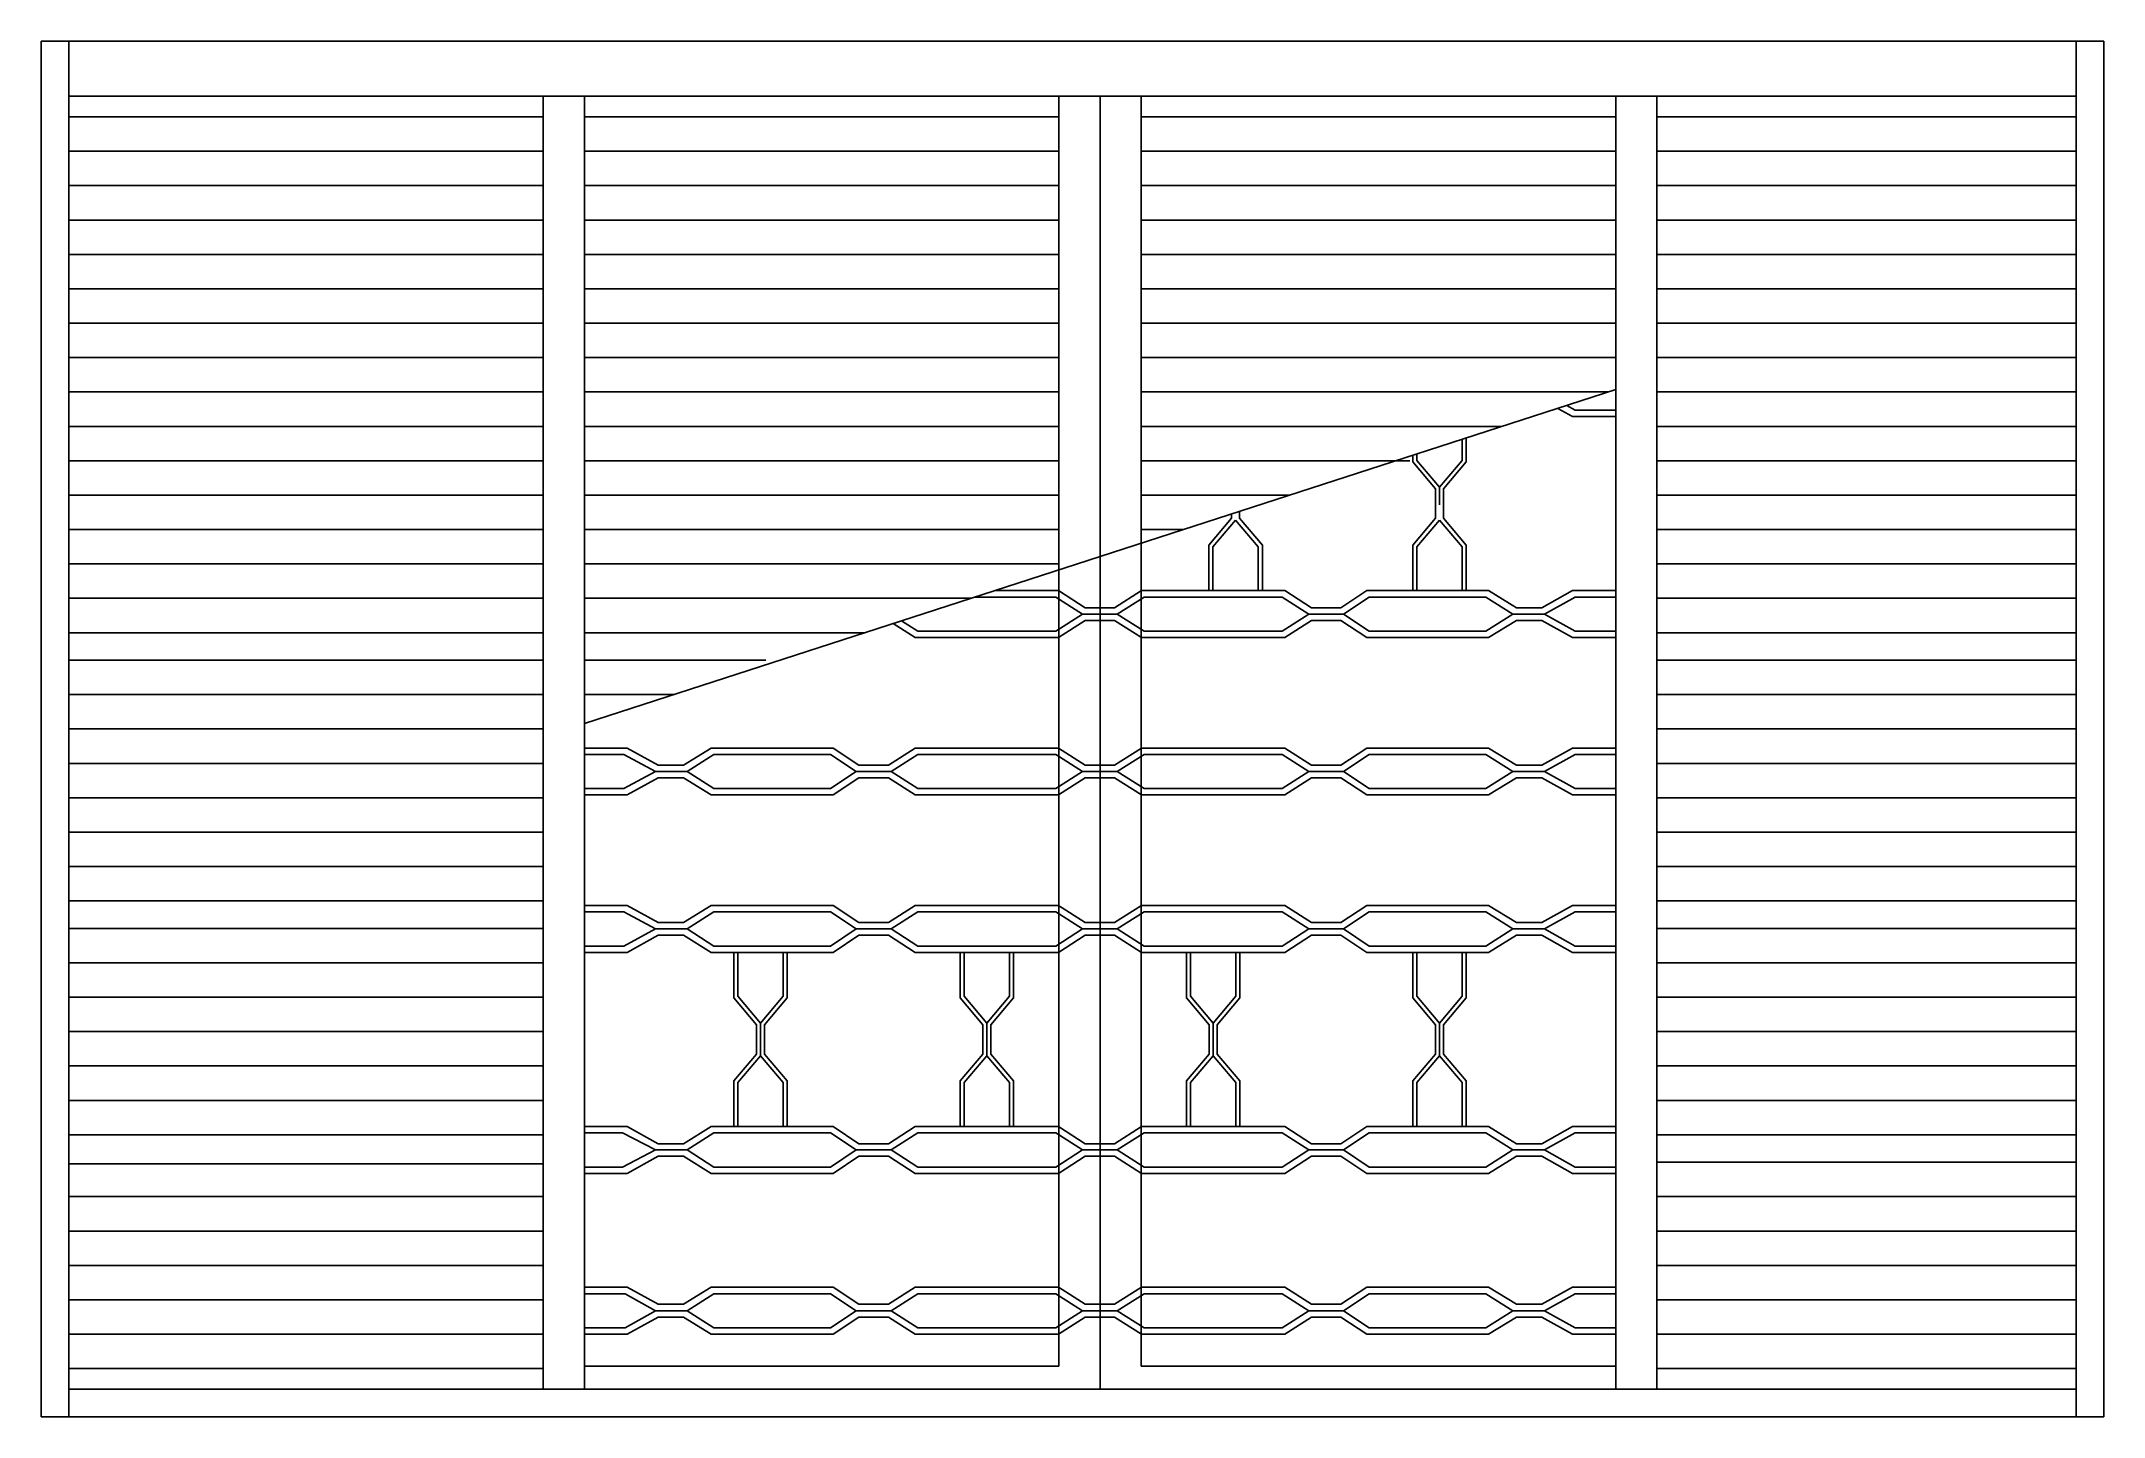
# Model space of a CAD drawing. Header units: millimetres. Extents: x 439.57 to 441.07, y 1323.44 to 1324.44.
import ezdxf

# ---------------------------------------------------------------- set-up
doc = ezdxf.new("R2010")
doc.units = ezdxf.units.MM
doc.header["$LTSCALE"] = 0.5
doc.layers.add('Gravia_Venezianas', color=1, linetype='Continuous')
doc.layers.add('Ltype_interrupção', color=7, linetype='INTERRUP')
doc.linetypes.add('INTERRUP', pattern='A,0.6,-0.04,[1,INTERRUP.shx,S=0.1,R=0,X=0,Y=0],-0.04', length=0.68)

msp = doc.modelspace()

# ---------------------------------------------------------------- linework, layer by layer
at = {"layer": 'Gravia_Venezianas', "color": 2}
for p, q in [((439.5655, 1324.4368), (439.5655, 1323.4368)), ((441.0655, 1324.4368), (439.5655, 1324.4368)), ((441.0655, 1323.4368), (441.0655, 1324.4368)), ((439.5655, 1323.4368), (441.0655, 1323.4368))]:
    msp.add_line(p, q, dxfattribs=at)
at = {"layer": 'Gravia_Venezianas'}
for p, q in [((439.5855, 1324.4368), (439.5855, 1323.4368)), ((441.0455, 1323.4368), (441.0455, 1324.4368)), ((441.0455, 1324.3968), (439.5855, 1324.3968)), ((441.0455, 1324.3968), (439.5855, 1324.3968)), ((439.9305, 1324.3968), (439.9305, 1323.4568)), ((439.9605, 1324.3968), (439.9605, 1323.4568)), ((440.3055, 1324.3968), (440.3055, 1323.4735)), ((440.3355, 1324.3968), (440.3355, 1323.4568)), ((440.3655, 1324.3968), (440.3655, 1323.4735)), ((440.7105, 1324.3968), (440.7105, 1323.4568)), ((440.7405, 1324.3968), (440.7405, 1323.4568)), ((439.9305, 1324.3818), (439.5855, 1324.3818)), ((440.3055, 1324.3818), (439.9605, 1324.3818)), ((440.7105, 1324.3818), (440.3655, 1324.3818)), ((441.0455, 1324.3818), (440.7405, 1324.3818)), ((439.9305, 1324.3568), (439.5855, 1324.3568)), ((440.3055, 1324.3568), (439.9605, 1324.3568)), ((440.7105, 1324.3568), (440.3655, 1324.3568)), ((441.0455, 1324.3568), (440.7405, 1324.3568)), ((439.9305, 1324.3318), (439.5855, 1324.3318)), ((440.3055, 1324.3318), (439.9605, 1324.3318)), ((440.7105, 1324.3318), (440.3655, 1324.3318)), ((441.0455, 1324.3318), (440.7405, 1324.3318)), ((439.9305, 1324.3068), (439.5855, 1324.3068)), ((440.3055, 1324.3068), (439.9605, 1324.3068)), ((440.7105, 1324.3068), (440.3655, 1324.3068)), ((441.0455, 1324.3068), (440.7405, 1324.3068)), ((439.9305, 1324.2818), (439.5855, 1324.2818)), ((440.3055, 1324.2818), (439.9605, 1324.2818)), ((440.7105, 1324.2818), (440.3655, 1324.2818)), ((441.0455, 1324.2818), (440.7405, 1324.2818)), ((439.9305, 1324.2568), (439.5855, 1324.2568)), ((440.3055, 1324.2568), (439.9605, 1324.2568)), ((440.7105, 1324.2568), (440.3655, 1324.2568)), ((441.0455, 1324.2568), (440.7405, 1324.2568)), ((439.9305, 1324.2318), (439.5855, 1324.2318)), ((440.3055, 1324.2318), (439.9605, 1324.2318)), ((440.7105, 1324.2318), (440.3655, 1324.2318)), ((441.0455, 1324.2318), (440.7405, 1324.2318)), ((439.9305, 1324.2068), (439.5855, 1324.2068)), ((440.3055, 1324.2068), (439.9605, 1324.2068)), ((440.7105, 1324.2068), (440.3655, 1324.2068)), ((441.0455, 1324.2068), (440.7405, 1324.2068)), ((439.9305, 1324.1818), (439.5855, 1324.1818)), ((440.3055, 1324.1818), (439.9605, 1324.1818)), ((440.705, 1324.1818), (440.3655, 1324.1818)), ((440.6811, 1324.1686), (440.6749, 1324.172)), ((441.0455, 1324.1818), (440.7405, 1324.1818)), ((439.9305, 1324.1568), (439.5855, 1324.1568)), ((440.3055, 1324.1568), (439.9605, 1324.1568)), ((440.6278, 1324.1568), (440.3655, 1324.1568)), ((440.6792, 1324.164), (440.6684, 1324.1699)), ((440.7104, 1324.164), (440.6792, 1324.164)), ((440.7104, 1324.164), (440.6792, 1324.164)), ((440.7104, 1324.1686), (440.6811, 1324.1686)), ((441.0455, 1324.1568), (440.7405, 1324.1568)), ((440.5989, 1324.1321), (440.5989, 1324.1474)), ((440.6018, 1324.1309), (440.6018, 1324.1484)), ((439.9305, 1324.1318), (439.5855, 1324.1318)), ((440.3055, 1324.1318), (439.9605, 1324.1318)), ((440.5609, 1324.1318), (440.3655, 1324.1318)), ((440.5629, 1324.1309), (440.5629, 1324.1357)), ((440.5629, 1324.1309), (440.5794, 1324.1114)), ((440.5658, 1324.1321), (440.5658, 1324.1367)), ((440.5658, 1324.1321), (440.5824, 1324.1126)), ((440.5989, 1324.1321), (440.5824, 1324.1126)), ((440.6018, 1324.1309), (440.5853, 1324.1114)), ((441.0455, 1324.1318), (440.7405, 1324.1318)), ((440.5794, 1324.1114), (440.5794, 1324.0997)), ((440.5824, 1324.1126), (440.5824, 1324.0997)), ((440.5824, 1324.1126), (440.5824, 1324.0997)), ((440.5853, 1324.1114), (440.5853, 1324.0997)), ((439.9305, 1324.1068), (439.5855, 1324.1068)), ((440.3055, 1324.1068), (439.9605, 1324.1068)), ((440.4734, 1324.1068), (440.3655, 1324.1068)), ((440.5794, 1324.0997), (440.5794, 1324.09)), ((440.5853, 1324.0997), (440.5853, 1324.09)), ((441.0455, 1324.1068), (440.7405, 1324.1068)), ((439.9305, 1324.0818), (439.5855, 1324.0818)), ((440.3055, 1324.0818), (439.9605, 1324.0818)), ((440.3962, 1324.0818), (440.3655, 1324.0818)), ((440.4146, 1324.0705), (440.4311, 1324.09)), ((440.4175, 1324.0693), (440.4341, 1324.0887)), ((440.4311, 1324.0931), (440.4311, 1324.09)), ((440.4506, 1324.0693), (440.4341, 1324.0887)), ((440.437, 1324.095), (440.437, 1324.09)), ((440.4536, 1324.0705), (440.437, 1324.09)), ((440.5629, 1324.0705), (440.5794, 1324.09)), ((440.5658, 1324.0693), (440.5824, 1324.0887)), ((440.5989, 1324.0693), (440.5824, 1324.0887)), ((440.6018, 1324.0705), (440.5853, 1324.09)), ((441.0455, 1324.0818), (440.7405, 1324.0818)), ((440.4146, 1324.0705), (440.4146, 1324.0374)), ((440.4175, 1324.0693), (440.4175, 1324.0374)), ((440.4506, 1324.0693), (440.4506, 1324.0374)), ((440.4536, 1324.0705), (440.4536, 1324.0374)), ((440.5629, 1324.0705), (440.5629, 1324.0374)), ((440.5658, 1324.0693), (440.5658, 1324.0374)), ((440.5989, 1324.0693), (440.5989, 1324.0374)), ((440.6018, 1324.0705), (440.6018, 1324.0374)), ((439.9305, 1324.0568), (439.5855, 1324.0568)), ((440.3055, 1324.0568), (439.9605, 1324.0568)), ((441.0455, 1324.0568), (440.7405, 1324.0568)), ((440.3052, 1324.0374), (440.259, 1324.0374)), ((440.3052, 1324.0374), (440.259, 1324.0374)), ((440.3052, 1324.0374), (440.3247, 1324.0249)), ((440.3656, 1324.0374), (440.3461, 1324.0249)), ((440.4698, 1324.0374), (440.3656, 1324.0374)), ((440.4698, 1324.0374), (440.3656, 1324.0374)), ((440.4698, 1324.0374), (440.4892, 1324.0249)), ((440.5294, 1324.0374), (440.5107, 1324.0249)), ((440.6181, 1324.0374), (440.5294, 1324.0374)), ((440.6181, 1324.0374), (440.5294, 1324.0374)), ((440.6181, 1324.0374), (440.6383, 1324.0249)), ((440.6792, 1324.0374), (440.6568, 1324.0249)), ((440.7104, 1324.0374), (440.6792, 1324.0374)), ((440.7104, 1324.0374), (440.6792, 1324.0374)), ((439.9305, 1324.0318), (439.5855, 1324.0318)), ((440.2418, 1324.0318), (439.9605, 1324.0318)), ((440.3033, 1324.0327), (440.2447, 1324.0327)), ((440.3033, 1324.0327), (440.3228, 1324.0203)), ((440.3033, 1324.0079), (440.3228, 1324.0203)), ((440.3228, 1324.0203), (440.3354, 1324.0203)), ((440.3228, 1324.0203), (440.3354, 1324.0203)), ((440.3235, 1324.0203), (440.3354, 1324.0203)), ((440.3235, 1324.0203), (440.3354, 1324.0203)), ((440.3247, 1324.0249), (440.3354, 1324.0249)), ((440.3461, 1324.0249), (440.3354, 1324.0249)), ((440.3473, 1324.0203), (440.3354, 1324.0203)), ((440.348, 1324.0203), (440.3354, 1324.0203)), ((440.348, 1324.0203), (440.3354, 1324.0203)), ((440.3473, 1324.0203), (440.3354, 1324.0203)), ((440.3675, 1324.0327), (440.348, 1324.0203)), ((440.3675, 1324.0079), (440.348, 1324.0203)), ((440.4679, 1324.0327), (440.3675, 1324.0327)), ((440.4679, 1324.0327), (440.4873, 1324.0203)), ((440.4679, 1324.0079), (440.4873, 1324.0203)), ((440.5, 1324.0203), (440.4873, 1324.0203)), ((440.5, 1324.0203), (440.4873, 1324.0203)), ((440.5, 1324.0203), (440.488, 1324.0203)), ((440.5, 1324.0203), (440.488, 1324.0203)), ((440.5, 1324.0249), (440.4892, 1324.0249)), ((440.5107, 1324.0249), (440.5, 1324.0249)), ((440.5119, 1324.0203), (440.5, 1324.0203)), ((440.5126, 1324.0203), (440.5, 1324.0203)), ((440.5126, 1324.0203), (440.5, 1324.0203)), ((440.5119, 1324.0203), (440.5, 1324.0203)), ((440.5313, 1324.0327), (440.5126, 1324.0203)), ((440.5313, 1324.0079), (440.5126, 1324.0203)), ((440.6161, 1324.0327), (440.5313, 1324.0327)), ((440.6161, 1324.0327), (440.6356, 1324.0203)), ((440.6161, 1324.0079), (440.6356, 1324.0203)), ((440.6475, 1324.0203), (440.6356, 1324.0203)), ((440.6475, 1324.0203), (440.6356, 1324.0203)), ((440.6475, 1324.0203), (440.6371, 1324.0203)), ((440.6475, 1324.0203), (440.6371, 1324.0203)), ((440.6475, 1324.0249), (440.6383, 1324.0249)), ((440.6568, 1324.0249), (440.6475, 1324.0249)), ((440.6587, 1324.0203), (440.6475, 1324.0203)), ((440.658, 1324.0203), (440.6475, 1324.0203)), ((440.658, 1324.0203), (440.6475, 1324.0203)), ((440.6587, 1324.0203), (440.6475, 1324.0203)), ((440.6811, 1324.0327), (440.6587, 1324.0203)), ((440.6811, 1324.0079), (440.6587, 1324.0203)), ((440.7104, 1324.0327), (440.6811, 1324.0327)), ((441.0455, 1324.0318), (440.7405, 1324.0318)), ((439.9305, 1324.0068), (439.5855, 1324.0068)), ((440.1646, 1324.0068), (439.9605, 1324.0068)), ((440.201, 1324.0033), (440.1851, 1324.0134)), ((440.203, 1324.0079), (440.1912, 1324.0154)), ((440.3033, 1324.0079), (440.203, 1324.0079)), ((440.3052, 1324.0033), (440.3247, 1324.0157)), ((440.3247, 1324.0157), (440.3354, 1324.0157)), ((440.3461, 1324.0157), (440.3354, 1324.0157)), ((440.3656, 1324.0033), (440.3461, 1324.0157)), ((440.4679, 1324.0079), (440.3675, 1324.0079)), ((440.4698, 1324.0033), (440.4892, 1324.0157)), ((440.5, 1324.0157), (440.4892, 1324.0157)), ((440.5107, 1324.0157), (440.5, 1324.0157)), ((440.5294, 1324.0033), (440.5107, 1324.0157)), ((440.6161, 1324.0079), (440.5313, 1324.0079)), ((440.6181, 1324.0033), (440.6383, 1324.0157)), ((440.6475, 1324.0157), (440.6383, 1324.0157)), ((440.6568, 1324.0157), (440.6475, 1324.0157)), ((440.6792, 1324.0033), (440.6568, 1324.0157)), ((440.7104, 1324.0079), (440.6811, 1324.0079)), ((441.0455, 1324.0068), (440.7405, 1324.0068)), ((440.3052, 1324.0033), (440.201, 1324.0033)), ((440.3052, 1324.0033), (440.201, 1324.0033)), ((440.4698, 1324.0033), (440.3656, 1324.0033)), ((440.4698, 1324.0033), (440.3656, 1324.0033)), ((440.6181, 1324.0033), (440.5294, 1324.0033)), ((440.6181, 1324.0033), (440.5294, 1324.0033)), ((440.7104, 1324.0033), (440.6792, 1324.0033)), ((440.7104, 1324.0033), (440.6792, 1324.0033)), ((439.9305, 1323.9868), (439.5855, 1323.9868)), ((440.0925, 1323.9868), (439.9605, 1323.9868)), ((441.0455, 1323.9868), (440.7405, 1323.9868)), ((439.9305, 1323.9618), (439.5855, 1323.9618)), ((440.0256, 1323.9618), (439.9605, 1323.9618)), ((441.0455, 1323.9618), (440.7405, 1323.9618)), ((439.9305, 1323.9368), (439.5855, 1323.9368)), ((441.0455, 1323.9368), (440.7405, 1323.9368)), ((439.9605, 1323.9229), (439.9605, 1323.8888)), ((439.9605, 1323.9229), (439.9916, 1323.9229)), ((439.9605, 1323.9229), (439.9916, 1323.9229)), ((439.9605, 1323.9183), (439.9892, 1323.9183)), ((439.9892, 1323.9183), (440.0121, 1323.9059)), ((439.9916, 1323.9229), (440.014, 1323.9105)), ((440.0527, 1323.9229), (440.0325, 1323.9105)), ((440.0547, 1323.9183), (440.0352, 1323.9059)), ((440.0527, 1323.9229), (440.1414, 1323.9229)), ((440.0527, 1323.9229), (440.1414, 1323.9229)), ((440.0547, 1323.9183), (440.1395, 1323.9183)), ((440.1395, 1323.9183), (440.1582, 1323.9059)), ((440.1414, 1323.9229), (440.1601, 1323.9105)), ((440.201, 1323.9229), (440.1816, 1323.9105)), ((440.203, 1323.9183), (440.1835, 1323.9059)), ((440.201, 1323.9229), (440.3052, 1323.9229)), ((440.201, 1323.9229), (440.3052, 1323.9229)), ((440.203, 1323.9183), (440.3033, 1323.9183)), ((440.3033, 1323.9183), (440.3228, 1323.9059)), ((440.3052, 1323.9229), (440.3247, 1323.9105)), ((440.3656, 1323.9229), (440.3461, 1323.9105)), ((440.3675, 1323.9183), (440.348, 1323.9059)), ((440.4698, 1323.9229), (440.3656, 1323.9229)), ((440.4698, 1323.9229), (440.3656, 1323.9229)), ((440.4679, 1323.9183), (440.3675, 1323.9183)), ((440.4679, 1323.9183), (440.4873, 1323.9059)), ((440.4698, 1323.9229), (440.4892, 1323.9105)), ((440.5294, 1323.9229), (440.5107, 1323.9105)), ((440.5313, 1323.9183), (440.5126, 1323.9059)), ((440.6181, 1323.9229), (440.5294, 1323.9229)), ((440.6181, 1323.9229), (440.5294, 1323.9229)), ((440.6161, 1323.9183), (440.5313, 1323.9183)), ((440.6161, 1323.9183), (440.6356, 1323.9059)), ((440.6181, 1323.9229), (440.6383, 1323.9105)), ((440.6792, 1323.9229), (440.6568, 1323.9105)), ((440.6811, 1323.9183), (440.6587, 1323.9059)), ((440.7104, 1323.9229), (440.6792, 1323.9229)), ((440.7104, 1323.9229), (440.6792, 1323.9229)), ((440.7104, 1323.9183), (440.6811, 1323.9183)), ((440.7105, 1323.9229), (440.7105, 1323.8888)), ((439.9305, 1323.9118), (439.5855, 1323.9118)), ((439.9892, 1323.8935), (440.0121, 1323.9059)), ((439.9916, 1323.8888), (440.014, 1323.9012)), ((440.0121, 1323.9059), (440.0233, 1323.9059)), ((440.0121, 1323.9059), (440.0233, 1323.9059)), ((440.0128, 1323.9059), (440.0233, 1323.9059)), ((440.0128, 1323.9059), (440.0233, 1323.9059)), ((440.014, 1323.9105), (440.0233, 1323.9105)), ((440.014, 1323.9012), (440.0233, 1323.9012)), ((440.0233, 1323.9105), (440.0325, 1323.9105)), ((440.0233, 1323.9059), (440.0352, 1323.9059)), ((440.0233, 1323.9059), (440.0352, 1323.9059)), ((440.0233, 1323.9059), (440.0337, 1323.9059)), ((440.0233, 1323.9059), (440.0337, 1323.9059)), ((440.0233, 1323.9012), (440.0325, 1323.9012)), ((440.0527, 1323.8888), (440.0325, 1323.9012)), ((440.0547, 1323.8935), (440.0352, 1323.9059)), ((440.1395, 1323.8935), (440.1582, 1323.9059)), ((440.1414, 1323.8888), (440.1601, 1323.9012)), ((440.1582, 1323.9059), (440.1708, 1323.9059)), ((440.1582, 1323.9059), (440.1708, 1323.9059)), ((440.1589, 1323.9059), (440.1708, 1323.9059)), ((440.1589, 1323.9059), (440.1708, 1323.9059)), ((440.1601, 1323.9105), (440.1708, 1323.9105)), ((440.1601, 1323.9012), (440.1708, 1323.9012)), ((440.1708, 1323.9105), (440.1816, 1323.9105)), ((440.1708, 1323.9059), (440.1828, 1323.9059)), ((440.1708, 1323.9059), (440.1835, 1323.9059)), ((440.1708, 1323.9059), (440.1835, 1323.9059)), ((440.1708, 1323.9059), (440.1828, 1323.9059)), ((440.1708, 1323.9012), (440.1816, 1323.9012)), ((440.201, 1323.8888), (440.1816, 1323.9012)), ((440.203, 1323.8935), (440.1835, 1323.9059)), ((440.3033, 1323.8935), (440.3228, 1323.9059)), ((440.3052, 1323.8888), (440.3247, 1323.9012)), ((440.3228, 1323.9059), (440.3354, 1323.9059)), ((440.3228, 1323.9059), (440.3354, 1323.9059)), ((440.3235, 1323.9059), (440.3354, 1323.9059)), ((440.3235, 1323.9059), (440.3354, 1323.9059)), ((440.3247, 1323.9105), (440.3354, 1323.9105)), ((440.3247, 1323.9012), (440.3354, 1323.9012)), ((440.3461, 1323.9105), (440.3354, 1323.9105)), ((440.3473, 1323.9059), (440.3354, 1323.9059)), ((440.348, 1323.9059), (440.3354, 1323.9059)), ((440.348, 1323.9059), (440.3354, 1323.9059)), ((440.3473, 1323.9059), (440.3354, 1323.9059)), ((440.3461, 1323.9012), (440.3354, 1323.9012)), ((440.3656, 1323.8888), (440.3461, 1323.9012)), ((440.3675, 1323.8935), (440.348, 1323.9059)), ((440.4679, 1323.8935), (440.4873, 1323.9059)), ((440.4698, 1323.8888), (440.4892, 1323.9012)), ((440.5, 1323.9059), (440.4873, 1323.9059)), ((440.5, 1323.9059), (440.4873, 1323.9059)), ((440.5, 1323.9059), (440.488, 1323.9059)), ((440.5, 1323.9059), (440.488, 1323.9059)), ((440.5, 1323.9105), (440.4892, 1323.9105)), ((440.5, 1323.9012), (440.4892, 1323.9012)), ((440.5107, 1323.9105), (440.5, 1323.9105)), ((440.5119, 1323.9059), (440.5, 1323.9059)), ((440.5126, 1323.9059), (440.5, 1323.9059)), ((440.5126, 1323.9059), (440.5, 1323.9059)), ((440.5119, 1323.9059), (440.5, 1323.9059)), ((440.5107, 1323.9012), (440.5, 1323.9012)), ((440.5294, 1323.8888), (440.5107, 1323.9012)), ((440.5313, 1323.8935), (440.5126, 1323.9059)), ((440.6161, 1323.8935), (440.6356, 1323.9059)), ((440.6181, 1323.8888), (440.6383, 1323.9012)), ((440.6475, 1323.9059), (440.6356, 1323.9059)), ((440.6475, 1323.9059), (440.6356, 1323.9059)), ((440.6475, 1323.9059), (440.6371, 1323.9059)), ((440.6475, 1323.9059), (440.6371, 1323.9059)), ((440.6475, 1323.9105), (440.6383, 1323.9105)), ((440.6475, 1323.9012), (440.6383, 1323.9012)), ((440.6568, 1323.9105), (440.6475, 1323.9105)), ((440.6587, 1323.9059), (440.6475, 1323.9059)), ((440.658, 1323.9059), (440.6475, 1323.9059)), ((440.658, 1323.9059), (440.6475, 1323.9059)), ((440.6587, 1323.9059), (440.6475, 1323.9059)), ((440.6568, 1323.9012), (440.6475, 1323.9012)), ((440.6792, 1323.8888), (440.6568, 1323.9012)), ((440.6811, 1323.8935), (440.6587, 1323.9059)), ((441.0455, 1323.9118), (440.7405, 1323.9118)), ((439.9305, 1323.8868), (439.5855, 1323.8868)), ((439.9605, 1323.8935), (439.9892, 1323.8935)), ((439.9605, 1323.8888), (439.9916, 1323.8888)), ((439.9605, 1323.8888), (439.9916, 1323.8888)), ((440.0527, 1323.8888), (440.1414, 1323.8888)), ((440.0527, 1323.8888), (440.1414, 1323.8888)), ((440.0547, 1323.8935), (440.1395, 1323.8935)), ((440.201, 1323.8888), (440.3052, 1323.8888)), ((440.201, 1323.8888), (440.3052, 1323.8888)), ((440.203, 1323.8935), (440.3033, 1323.8935)), ((440.4698, 1323.8888), (440.3656, 1323.8888)), ((440.4698, 1323.8888), (440.3656, 1323.8888)), ((440.4679, 1323.8935), (440.3675, 1323.8935)), ((440.6181, 1323.8888), (440.5294, 1323.8888)), ((440.6181, 1323.8888), (440.5294, 1323.8888)), ((440.6161, 1323.8935), (440.5313, 1323.8935)), ((440.7104, 1323.8888), (440.6792, 1323.8888)), ((440.7104, 1323.8888), (440.6792, 1323.8888)), ((440.7104, 1323.8935), (440.6811, 1323.8935)), ((441.0455, 1323.8868), (440.7405, 1323.8868)), ((439.9305, 1323.8618), (439.5855, 1323.8618)), ((441.0455, 1323.8618), (440.7405, 1323.8618)), ((439.9305, 1323.8368), (439.5855, 1323.8368)), ((441.0455, 1323.8368), (440.7405, 1323.8368)), ((439.9305, 1323.8118), (439.5855, 1323.8118)), ((441.0455, 1323.8118), (440.7405, 1323.8118)), ((439.9605, 1323.8085), (439.9916, 1323.8085)), ((439.9605, 1323.8085), (439.9916, 1323.8085)), ((439.9605, 1323.8038), (439.9892, 1323.8038)), ((439.9892, 1323.8038), (440.0121, 1323.7914)), ((439.9916, 1323.8085), (440.014, 1323.7961)), ((440.014, 1323.7961), (440.0233, 1323.7961)), ((440.0233, 1323.7961), (440.0325, 1323.7961)), ((440.0527, 1323.8085), (440.0325, 1323.7961)), ((440.0547, 1323.8038), (440.0352, 1323.7914)), ((440.0527, 1323.8085), (440.1414, 1323.8085)), ((440.0527, 1323.8085), (440.1414, 1323.8085)), ((440.0547, 1323.8038), (440.1395, 1323.8038)), ((440.1395, 1323.8038), (440.1582, 1323.7914)), ((440.1414, 1323.8085), (440.1601, 1323.7961)), ((440.1601, 1323.7961), (440.1708, 1323.7961)), ((440.1708, 1323.7961), (440.1816, 1323.7961)), ((440.201, 1323.8085), (440.1816, 1323.7961)), ((440.203, 1323.8038), (440.1835, 1323.7914)), ((440.201, 1323.8085), (440.3052, 1323.8085)), ((440.201, 1323.8085), (440.3052, 1323.8085)), ((440.203, 1323.8038), (440.3033, 1323.8038)), ((440.3033, 1323.8038), (440.3228, 1323.7914)), ((440.3052, 1323.8085), (440.3247, 1323.7961)), ((440.3247, 1323.7961), (440.3354, 1323.7961)), ((440.3461, 1323.7961), (440.3354, 1323.7961)), ((440.3656, 1323.8085), (440.3461, 1323.7961)), ((440.3675, 1323.8038), (440.348, 1323.7914)), ((440.4698, 1323.8085), (440.3656, 1323.8085)), ((440.4698, 1323.8085), (440.3656, 1323.8085)), ((440.4679, 1323.8038), (440.3675, 1323.8038)), ((440.4679, 1323.8038), (440.4873, 1323.7914)), ((440.4698, 1323.8085), (440.4892, 1323.7961)), ((440.5, 1323.7961), (440.4892, 1323.7961)), ((440.5107, 1323.7961), (440.5, 1323.7961)), ((440.5294, 1323.8085), (440.5107, 1323.7961)), ((440.5313, 1323.8038), (440.5126, 1323.7914)), ((440.6181, 1323.8085), (440.5294, 1323.8085)), ((440.6181, 1323.8085), (440.5294, 1323.8085)), ((440.6161, 1323.8038), (440.5313, 1323.8038)), ((440.6161, 1323.8038), (440.6356, 1323.7914)), ((440.6181, 1323.8085), (440.6383, 1323.7961)), ((440.6475, 1323.7961), (440.6383, 1323.7961)), ((440.6568, 1323.7961), (440.6475, 1323.7961)), ((440.6792, 1323.8085), (440.6568, 1323.7961)), ((440.6811, 1323.8038), (440.6587, 1323.7914)), ((440.7104, 1323.8085), (440.6792, 1323.8085)), ((440.7104, 1323.8085), (440.6792, 1323.8085)), ((440.7104, 1323.8038), (440.6811, 1323.8038)), ((439.9305, 1323.7918), (439.5855, 1323.7918)), ((439.9892, 1323.779), (440.0121, 1323.7914)), ((439.9916, 1323.7744), (440.014, 1323.7868)), ((440.0121, 1323.7914), (440.0233, 1323.7914)), ((440.0121, 1323.7914), (440.0233, 1323.7914)), ((440.0128, 1323.7914), (440.0233, 1323.7914)), ((440.0128, 1323.7914), (440.0233, 1323.7914)), ((440.014, 1323.7868), (440.0233, 1323.7868)), ((440.0233, 1323.7914), (440.0352, 1323.7914)), ((440.0233, 1323.7914), (440.0352, 1323.7914)), ((440.0233, 1323.7914), (440.0337, 1323.7914)), ((440.0233, 1323.7914), (440.0337, 1323.7914)), ((440.0233, 1323.7868), (440.0325, 1323.7868)), ((440.0527, 1323.7744), (440.0325, 1323.7868)), ((440.0547, 1323.779), (440.0352, 1323.7914)), ((440.1395, 1323.779), (440.1582, 1323.7914)), ((440.1414, 1323.7744), (440.1601, 1323.7868)), ((440.1582, 1323.7914), (440.1708, 1323.7914)), ((440.1582, 1323.7914), (440.1708, 1323.7914)), ((440.1589, 1323.7914), (440.1708, 1323.7914)), ((440.1589, 1323.7914), (440.1708, 1323.7914)), ((440.1601, 1323.7868), (440.1708, 1323.7868)), ((440.1708, 1323.7914), (440.1828, 1323.7914)), ((440.1708, 1323.7914), (440.1835, 1323.7914)), ((440.1708, 1323.7914), (440.1835, 1323.7914)), ((440.1708, 1323.7914), (440.1828, 1323.7914)), ((440.1708, 1323.7868), (440.1816, 1323.7868)), ((440.201, 1323.7744), (440.1816, 1323.7868)), ((440.203, 1323.779), (440.1835, 1323.7914)), ((440.3033, 1323.779), (440.3228, 1323.7914)), ((440.3052, 1323.7744), (440.3247, 1323.7868)), ((440.3228, 1323.7914), (440.3354, 1323.7914)), ((440.3228, 1323.7914), (440.3354, 1323.7914)), ((440.3235, 1323.7914), (440.3354, 1323.7914)), ((440.3235, 1323.7914), (440.3354, 1323.7914)), ((440.3247, 1323.7868), (440.3354, 1323.7868)), ((440.3473, 1323.7914), (440.3354, 1323.7914)), ((440.348, 1323.7914), (440.3354, 1323.7914)), ((440.348, 1323.7914), (440.3354, 1323.7914)), ((440.3473, 1323.7914), (440.3354, 1323.7914)), ((440.3461, 1323.7868), (440.3354, 1323.7868)), ((440.3656, 1323.7744), (440.3461, 1323.7868)), ((440.3675, 1323.779), (440.348, 1323.7914)), ((440.4679, 1323.779), (440.4873, 1323.7914)), ((440.4698, 1323.7744), (440.4892, 1323.7868)), ((440.5, 1323.7914), (440.4873, 1323.7914)), ((440.5, 1323.7914), (440.4873, 1323.7914)), ((440.5, 1323.7914), (440.488, 1323.7914)), ((440.5, 1323.7914), (440.488, 1323.7914)), ((440.5, 1323.7868), (440.4892, 1323.7868)), ((440.5119, 1323.7914), (440.5, 1323.7914)), ((440.5126, 1323.7914), (440.5, 1323.7914)), ((440.5126, 1323.7914), (440.5, 1323.7914)), ((440.5119, 1323.7914), (440.5, 1323.7914)), ((440.5107, 1323.7868), (440.5, 1323.7868)), ((440.5294, 1323.7744), (440.5107, 1323.7868)), ((440.5313, 1323.779), (440.5126, 1323.7914)), ((440.6161, 1323.779), (440.6356, 1323.7914)), ((440.6181, 1323.7744), (440.6383, 1323.7868)), ((440.6475, 1323.7914), (440.6356, 1323.7914)), ((440.6475, 1323.7914), (440.6356, 1323.7914)), ((440.6475, 1323.7914), (440.6371, 1323.7914)), ((440.6475, 1323.7914), (440.6371, 1323.7914)), ((440.6475, 1323.7868), (440.6383, 1323.7868)), ((440.6587, 1323.7914), (440.6475, 1323.7914)), ((440.658, 1323.7914), (440.6475, 1323.7914)), ((440.658, 1323.7914), (440.6475, 1323.7914)), ((440.6587, 1323.7914), (440.6475, 1323.7914)), ((440.6568, 1323.7868), (440.6475, 1323.7868)), ((440.6792, 1323.7744), (440.6568, 1323.7868)), ((440.6811, 1323.779), (440.6587, 1323.7914)), ((441.0455, 1323.7918), (440.7405, 1323.7918)), ((439.9305, 1323.7668), (439.5855, 1323.7668)), ((439.9605, 1323.779), (439.9892, 1323.779)), ((439.9605, 1323.7744), (439.9916, 1323.7744)), ((439.9605, 1323.7744), (439.9916, 1323.7744)), ((440.0527, 1323.7744), (440.1414, 1323.7744)), ((440.0527, 1323.7744), (440.1414, 1323.7744)), ((440.0547, 1323.779), (440.1395, 1323.779)), ((440.0691, 1323.7413), (440.0691, 1323.7744)), ((440.108, 1323.7744), (440.0691, 1323.7744)), ((440.108, 1323.7744), (440.0691, 1323.7744)), ((440.072, 1323.7425), (440.072, 1323.7744)), ((440.1051, 1323.7425), (440.1051, 1323.7744)), ((440.108, 1323.7413), (440.108, 1323.7744)), ((440.201, 1323.7744), (440.3052, 1323.7744)), ((440.201, 1323.7744), (440.3052, 1323.7744)), ((440.203, 1323.779), (440.3033, 1323.779)), ((440.2726, 1323.7744), (440.2337, 1323.7744)), ((440.2337, 1323.7413), (440.2337, 1323.7744)), ((440.2726, 1323.7744), (440.2337, 1323.7744)), ((440.2366, 1323.7425), (440.2366, 1323.7744)), ((440.2697, 1323.7425), (440.2697, 1323.7744)), ((440.2726, 1323.7413), (440.2726, 1323.7744)), ((440.4698, 1323.7744), (440.3656, 1323.7744)), ((440.4698, 1323.7744), (440.3656, 1323.7744)), ((440.4679, 1323.779), (440.3675, 1323.779)), ((440.4372, 1323.7744), (440.3983, 1323.7744)), ((440.4372, 1323.7744), (440.3983, 1323.7744)), ((440.3983, 1323.7413), (440.3983, 1323.7744)), ((440.4012, 1323.7425), (440.4012, 1323.7744)), ((440.4343, 1323.7425), (440.4343, 1323.7744)), ((440.4372, 1323.7413), (440.4372, 1323.7744)), ((440.6181, 1323.7744), (440.5294, 1323.7744)), ((440.6181, 1323.7744), (440.5294, 1323.7744)), ((440.6161, 1323.779), (440.5313, 1323.779)), ((440.6018, 1323.7744), (440.5629, 1323.7744)), ((440.6018, 1323.7744), (440.5629, 1323.7744)), ((440.5629, 1323.7413), (440.5629, 1323.7744)), ((440.5658, 1323.7425), (440.5658, 1323.7744)), ((440.5989, 1323.7425), (440.5989, 1323.7744)), ((440.6018, 1323.7413), (440.6018, 1323.7744)), ((440.7104, 1323.7744), (440.6792, 1323.7744)), ((440.7104, 1323.7744), (440.6792, 1323.7744)), ((440.7104, 1323.779), (440.6811, 1323.779)), ((441.0455, 1323.7668), (440.7405, 1323.7668)), ((439.9305, 1323.7418), (439.5855, 1323.7418)), ((440.0691, 1323.7413), (440.0856, 1323.7218)), ((440.072, 1323.7425), (440.0885, 1323.723)), ((440.1051, 1323.7425), (440.0885, 1323.723)), ((440.108, 1323.7413), (440.0915, 1323.7218)), ((440.2337, 1323.7413), (440.2502, 1323.7218)), ((440.2366, 1323.7425), (440.2531, 1323.723)), ((440.2697, 1323.7425), (440.2531, 1323.723)), ((440.2726, 1323.7413), (440.2561, 1323.7218)), ((440.3983, 1323.7413), (440.4148, 1323.7218)), ((440.4012, 1323.7425), (440.4178, 1323.723)), ((440.4343, 1323.7425), (440.4178, 1323.723)), ((440.4372, 1323.7413), (440.4207, 1323.7218)), ((440.5629, 1323.7413), (440.5794, 1323.7218)), ((440.5658, 1323.7425), (440.5824, 1323.723)), ((440.5989, 1323.7425), (440.5824, 1323.723)), ((440.6018, 1323.7413), (440.5853, 1323.7218)), ((441.0455, 1323.7418), (440.7405, 1323.7418)), ((440.0856, 1323.7218), (440.0856, 1323.7101)), ((440.0885, 1323.723), (440.0885, 1323.7101)), ((440.0885, 1323.723), (440.0885, 1323.7101)), ((440.0915, 1323.7218), (440.0915, 1323.7101)), ((440.2502, 1323.7218), (440.2502, 1323.7101)), ((440.2531, 1323.723), (440.2531, 1323.7101)), ((440.2531, 1323.723), (440.2531, 1323.7101)), ((440.2561, 1323.7218), (440.2561, 1323.7101)), ((440.4148, 1323.7218), (440.4148, 1323.7101)), ((440.4178, 1323.723), (440.4178, 1323.7101)), ((440.4178, 1323.723), (440.4178, 1323.7101)), ((440.4207, 1323.7218), (440.4207, 1323.7101)), ((440.5794, 1323.7218), (440.5794, 1323.7101)), ((440.5824, 1323.723), (440.5824, 1323.7101)), ((440.5824, 1323.723), (440.5824, 1323.7101)), ((440.5853, 1323.7218), (440.5853, 1323.7101)), ((439.9305, 1323.7168), (439.5855, 1323.7168)), ((440.0856, 1323.7101), (440.0856, 1323.7003)), ((440.0885, 1323.7101), (440.0885, 1323.6991)), ((440.0885, 1323.7101), (440.0885, 1323.6991)), ((440.0915, 1323.7101), (440.0915, 1323.7003)), ((440.2502, 1323.7101), (440.2502, 1323.7003)), ((440.2531, 1323.7101), (440.2531, 1323.6991)), ((440.2531, 1323.7101), (440.2531, 1323.6991)), ((440.2561, 1323.7101), (440.2561, 1323.7003)), ((440.4148, 1323.7101), (440.4148, 1323.7003)), ((440.4178, 1323.7101), (440.4178, 1323.6991)), ((440.4178, 1323.7101), (440.4178, 1323.6991)), ((440.4207, 1323.7101), (440.4207, 1323.7003)), ((440.5794, 1323.7101), (440.5794, 1323.7003)), ((440.5824, 1323.7101), (440.5824, 1323.6991)), ((440.5824, 1323.7101), (440.5824, 1323.6991)), ((440.5853, 1323.7101), (440.5853, 1323.7003)), ((441.0455, 1323.7168), (440.7405, 1323.7168)), ((439.9305, 1323.6918), (439.5855, 1323.6918)), ((440.0691, 1323.6809), (440.0856, 1323.7003)), ((440.072, 1323.6797), (440.0885, 1323.6991)), ((440.1051, 1323.6797), (440.0885, 1323.6991)), ((440.108, 1323.6809), (440.0915, 1323.7003)), ((440.2337, 1323.6809), (440.2502, 1323.7003)), ((440.2366, 1323.6797), (440.2531, 1323.6991)), ((440.2697, 1323.6797), (440.2531, 1323.6991)), ((440.2726, 1323.6809), (440.2561, 1323.7003)), ((440.3983, 1323.6809), (440.4148, 1323.7003)), ((440.4012, 1323.6797), (440.4178, 1323.6991)), ((440.4343, 1323.6797), (440.4178, 1323.6991)), ((440.4372, 1323.6809), (440.4207, 1323.7003)), ((440.5629, 1323.6809), (440.5794, 1323.7003)), ((440.5658, 1323.6797), (440.5824, 1323.6991)), ((440.5989, 1323.6797), (440.5824, 1323.6991)), ((440.6018, 1323.6809), (440.5853, 1323.7003)), ((441.0455, 1323.6918), (440.7405, 1323.6918)), ((440.0691, 1323.6809), (440.0691, 1323.6477)), ((440.072, 1323.6797), (440.072, 1323.6477)), ((440.1051, 1323.6797), (440.1051, 1323.6477)), ((440.108, 1323.6809), (440.108, 1323.6477)), ((440.2337, 1323.6809), (440.2337, 1323.6477)), ((440.2366, 1323.6797), (440.2366, 1323.6477)), ((440.2697, 1323.6797), (440.2697, 1323.6477)), ((440.2726, 1323.6809), (440.2726, 1323.6477)), ((440.3983, 1323.6809), (440.3983, 1323.6477)), ((440.4012, 1323.6797), (440.4012, 1323.6477)), ((440.4343, 1323.6797), (440.4343, 1323.6477)), ((440.4372, 1323.6809), (440.4372, 1323.6477)), ((440.5629, 1323.6809), (440.5629, 1323.6477)), ((440.5658, 1323.6797), (440.5658, 1323.6477)), ((440.5989, 1323.6797), (440.5989, 1323.6477)), ((440.6018, 1323.6809), (440.6018, 1323.6477)), ((439.9305, 1323.6668), (439.5855, 1323.6668)), ((439.9305, 1323.6668), (439.5855, 1323.6668)), ((441.0455, 1323.6668), (440.7405, 1323.6668)), ((439.9605, 1323.6477), (439.9916, 1323.6477)), ((439.9605, 1323.6477), (439.9916, 1323.6477)), ((439.9916, 1323.6477), (440.014, 1323.6353)), ((440.0527, 1323.6477), (440.0325, 1323.6353)), ((440.0527, 1323.6477), (440.1414, 1323.6477)), ((440.0527, 1323.6477), (440.1414, 1323.6477)), ((440.1414, 1323.6477), (440.1601, 1323.6353)), ((440.201, 1323.6477), (440.1816, 1323.6353)), ((440.201, 1323.6477), (440.3052, 1323.6477)), ((440.201, 1323.6477), (440.3052, 1323.6477)), ((440.3052, 1323.6477), (440.3247, 1323.6353)), ((440.3656, 1323.6477), (440.3461, 1323.6353)), ((440.4698, 1323.6477), (440.3656, 1323.6477)), ((440.4698, 1323.6477), (440.3656, 1323.6477)), ((440.4698, 1323.6477), (440.4892, 1323.6353)), ((440.5294, 1323.6477), (440.5107, 1323.6353)), ((440.6181, 1323.6477), (440.5294, 1323.6477)), ((440.6181, 1323.6477), (440.5294, 1323.6477)), ((440.6181, 1323.6477), (440.6383, 1323.6353)), ((440.6792, 1323.6477), (440.6568, 1323.6353)), ((440.7104, 1323.6477), (440.6792, 1323.6477)), ((440.7104, 1323.6477), (440.6792, 1323.6477)), ((439.9305, 1323.6418), (439.5855, 1323.6418)), ((439.9605, 1323.6431), (439.9882, 1323.6431)), ((439.9882, 1323.6431), (440.0121, 1323.6307)), ((439.9882, 1323.6183), (440.0121, 1323.6307)), ((440.0121, 1323.6307), (440.0233, 1323.6307)), ((440.0121, 1323.6307), (440.0233, 1323.6307)), ((440.0128, 1323.6307), (440.0233, 1323.6307)), ((440.0128, 1323.6307), (440.0233, 1323.6307)), ((440.014, 1323.6353), (440.0233, 1323.6353)), ((440.0233, 1323.6353), (440.0325, 1323.6353)), ((440.0233, 1323.6307), (440.0352, 1323.6307)), ((440.0233, 1323.6307), (440.0352, 1323.6307)), ((440.0233, 1323.6307), (440.0337, 1323.6307)), ((440.0233, 1323.6307), (440.0337, 1323.6307)), ((440.0547, 1323.6431), (440.0352, 1323.6307)), ((440.0547, 1323.6183), (440.0352, 1323.6307)), ((440.0547, 1323.6431), (440.1395, 1323.6431)), ((440.1395, 1323.6431), (440.1582, 1323.6307)), ((440.1395, 1323.6183), (440.1582, 1323.6307)), ((440.1582, 1323.6307), (440.1708, 1323.6307)), ((440.1582, 1323.6307), (440.1708, 1323.6307)), ((440.1589, 1323.6307), (440.1708, 1323.6307)), ((440.1589, 1323.6307), (440.1708, 1323.6307)), ((440.1601, 1323.6353), (440.1708, 1323.6353)), ((440.1708, 1323.6353), (440.1816, 1323.6353)), ((440.1708, 1323.6307), (440.1828, 1323.6307)), ((440.1708, 1323.6307), (440.1835, 1323.6307)), ((440.1708, 1323.6307), (440.1835, 1323.6307)), ((440.1708, 1323.6307), (440.1828, 1323.6307)), ((440.203, 1323.6431), (440.1835, 1323.6307)), ((440.203, 1323.6183), (440.1835, 1323.6307)), ((440.203, 1323.6431), (440.3033, 1323.6431)), ((440.3033, 1323.6431), (440.3228, 1323.6307)), ((440.3033, 1323.6183), (440.3228, 1323.6307)), ((440.3228, 1323.6307), (440.3354, 1323.6307)), ((440.3228, 1323.6307), (440.3354, 1323.6307)), ((440.3235, 1323.6307), (440.3354, 1323.6307)), ((440.3235, 1323.6307), (440.3354, 1323.6307)), ((440.3247, 1323.6353), (440.3354, 1323.6353)), ((440.3461, 1323.6353), (440.3354, 1323.6353)), ((440.3473, 1323.6307), (440.3354, 1323.6307)), ((440.348, 1323.6307), (440.3354, 1323.6307)), ((440.348, 1323.6307), (440.3354, 1323.6307)), ((440.3473, 1323.6307), (440.3354, 1323.6307)), ((440.3675, 1323.6431), (440.348, 1323.6307)), ((440.3675, 1323.6183), (440.348, 1323.6307)), ((440.4679, 1323.6431), (440.3675, 1323.6431)), ((440.4679, 1323.6431), (440.4873, 1323.6307)), ((440.4679, 1323.6183), (440.4873, 1323.6307)), ((440.5, 1323.6307), (440.4873, 1323.6307)), ((440.5, 1323.6307), (440.4873, 1323.6307)), ((440.5, 1323.6307), (440.488, 1323.6307)), ((440.5, 1323.6307), (440.488, 1323.6307)), ((440.5, 1323.6353), (440.4892, 1323.6353)), ((440.5107, 1323.6353), (440.5, 1323.6353)), ((440.5119, 1323.6307), (440.5, 1323.6307)), ((440.5126, 1323.6307), (440.5, 1323.6307)), ((440.5126, 1323.6307), (440.5, 1323.6307)), ((440.5119, 1323.6307), (440.5, 1323.6307)), ((440.5313, 1323.6431), (440.5126, 1323.6307)), ((440.5313, 1323.6183), (440.5126, 1323.6307)), ((440.6161, 1323.6431), (440.5313, 1323.6431)), ((440.6161, 1323.6431), (440.6356, 1323.6307)), ((440.6161, 1323.6183), (440.6356, 1323.6307)), ((440.6475, 1323.6307), (440.6356, 1323.6307)), ((440.6475, 1323.6307), (440.6356, 1323.6307)), ((440.6475, 1323.6307), (440.6371, 1323.6307)), ((440.6475, 1323.6307), (440.6371, 1323.6307)), ((440.6475, 1323.6353), (440.6383, 1323.6353)), ((440.6568, 1323.6353), (440.6475, 1323.6353)), ((440.6587, 1323.6307), (440.6475, 1323.6307)), ((440.658, 1323.6307), (440.6475, 1323.6307)), ((440.658, 1323.6307), (440.6475, 1323.6307)), ((440.6587, 1323.6307), (440.6475, 1323.6307)), ((440.6811, 1323.6431), (440.6587, 1323.6307)), ((440.6811, 1323.6183), (440.6587, 1323.6307)), ((440.7104, 1323.6431), (440.6811, 1323.6431)), ((441.0455, 1323.6418), (440.7405, 1323.6418)), ((439.9305, 1323.6206), (439.5855, 1323.6206)), ((439.9605, 1323.6183), (439.9882, 1323.6183)), ((439.9916, 1323.6137), (440.014, 1323.6261)), ((440.014, 1323.6261), (440.0233, 1323.6261)), ((440.0233, 1323.6261), (440.0325, 1323.6261)), ((440.0527, 1323.6137), (440.0325, 1323.6261)), ((440.0547, 1323.6183), (440.1395, 1323.6183)), ((440.1414, 1323.6137), (440.1601, 1323.6261)), ((440.1601, 1323.6261), (440.1708, 1323.6261)), ((440.1708, 1323.6261), (440.1816, 1323.6261)), ((440.201, 1323.6137), (440.1816, 1323.6261)), ((440.203, 1323.6183), (440.3033, 1323.6183)), ((440.3052, 1323.6137), (440.3247, 1323.6261)), ((440.3247, 1323.6261), (440.3354, 1323.6261)), ((440.3461, 1323.6261), (440.3354, 1323.6261)), ((440.3656, 1323.6137), (440.3461, 1323.6261)), ((440.4679, 1323.6183), (440.3675, 1323.6183)), ((440.4698, 1323.6137), (440.4892, 1323.6261)), ((440.5, 1323.6261), (440.4892, 1323.6261)), ((440.5107, 1323.6261), (440.5, 1323.6261)), ((440.5294, 1323.6137), (440.5107, 1323.6261)), ((440.6161, 1323.6183), (440.5313, 1323.6183)), ((440.6181, 1323.6137), (440.6383, 1323.6261)), ((440.6475, 1323.6261), (440.6383, 1323.6261)), ((440.6568, 1323.6261), (440.6475, 1323.6261)), ((440.6792, 1323.6137), (440.6568, 1323.6261)), ((440.7104, 1323.6183), (440.6811, 1323.6183)), ((441.0455, 1323.6218), (440.7405, 1323.6218)), ((439.9605, 1323.6137), (439.9916, 1323.6137)), ((439.9605, 1323.6137), (439.9916, 1323.6137)), ((440.0527, 1323.6137), (440.1414, 1323.6137)), ((440.0527, 1323.6137), (440.1414, 1323.6137)), ((440.201, 1323.6137), (440.3052, 1323.6137)), ((440.201, 1323.6137), (440.3052, 1323.6137)), ((440.4698, 1323.6137), (440.3656, 1323.6137)), ((440.4698, 1323.6137), (440.3656, 1323.6137)), ((440.6181, 1323.6137), (440.5294, 1323.6137)), ((440.6181, 1323.6137), (440.5294, 1323.6137)), ((440.7104, 1323.6137), (440.6792, 1323.6137)), ((440.7104, 1323.6137), (440.6792, 1323.6137)), ((439.9305, 1323.5968), (439.5855, 1323.5968)), ((441.0455, 1323.5968), (440.7405, 1323.5968)), ((439.9305, 1323.5718), (439.5855, 1323.5718)), ((441.0455, 1323.5718), (440.7405, 1323.5718)), ((439.9305, 1323.5468), (439.5855, 1323.5468)), ((439.9305, 1323.5468), (439.5855, 1323.5468)), ((441.0455, 1323.5468), (440.7405, 1323.5468)), ((439.9605, 1323.5309), (439.9605, 1323.4968)), ((439.9605, 1323.5309), (439.9916, 1323.5309)), ((439.9605, 1323.5309), (439.9916, 1323.5309)), ((439.9605, 1323.5262), (439.9902, 1323.5262)), ((439.9902, 1323.5262), (440.0121, 1323.5138)), ((439.9916, 1323.5309), (440.014, 1323.5185)), ((440.0527, 1323.5309), (440.0325, 1323.5185)), ((440.0547, 1323.5262), (440.0352, 1323.5138)), ((440.0527, 1323.5309), (440.1414, 1323.5309)), ((440.0527, 1323.5309), (440.1414, 1323.5309)), ((440.0547, 1323.5262), (440.1395, 1323.5262)), ((440.1395, 1323.5262), (440.1582, 1323.5138)), ((440.1414, 1323.5309), (440.1601, 1323.5185)), ((440.201, 1323.5309), (440.1816, 1323.5185)), ((440.203, 1323.5262), (440.1835, 1323.5138)), ((440.201, 1323.5309), (440.3052, 1323.5309)), ((440.201, 1323.5309), (440.3052, 1323.5309)), ((440.203, 1323.5262), (440.3033, 1323.5262)), ((440.3033, 1323.5262), (440.3228, 1323.5138)), ((440.3052, 1323.5309), (440.3247, 1323.5185)), ((440.3656, 1323.5309), (440.3461, 1323.5185)), ((440.3675, 1323.5262), (440.348, 1323.5138)), ((440.4698, 1323.5309), (440.3656, 1323.5309)), ((440.4698, 1323.5309), (440.3656, 1323.5309)), ((440.4679, 1323.5262), (440.3675, 1323.5262)), ((440.4679, 1323.5262), (440.4873, 1323.5138)), ((440.4698, 1323.5309), (440.4892, 1323.5185)), ((440.5294, 1323.5309), (440.5107, 1323.5185)), ((440.5313, 1323.5262), (440.5126, 1323.5138)), ((440.6181, 1323.5309), (440.5294, 1323.5309)), ((440.6181, 1323.5309), (440.5294, 1323.5309)), ((440.6161, 1323.5262), (440.5313, 1323.5262)), ((440.6161, 1323.5262), (440.6356, 1323.5138)), ((440.6181, 1323.5309), (440.6383, 1323.5185)), ((440.6792, 1323.5309), (440.6568, 1323.5185)), ((440.6811, 1323.5262), (440.6587, 1323.5138)), ((440.7104, 1323.5309), (440.6792, 1323.5309)), ((440.7104, 1323.5309), (440.6792, 1323.5309)), ((440.7104, 1323.5262), (440.6811, 1323.5262)), ((440.7105, 1323.5309), (440.7105, 1323.4968)), ((439.9305, 1323.5218), (439.5855, 1323.5218)), ((439.9902, 1323.5014), (440.0121, 1323.5138)), ((440.0121, 1323.5138), (440.0233, 1323.5138)), ((440.0121, 1323.5138), (440.0233, 1323.5138)), ((440.0128, 1323.5138), (440.0233, 1323.5138)), ((440.0128, 1323.5138), (440.0233, 1323.5138)), ((440.014, 1323.5185), (440.0233, 1323.5185)), ((440.0233, 1323.5185), (440.0325, 1323.5185)), ((440.0233, 1323.5138), (440.0352, 1323.5138)), ((440.0233, 1323.5138), (440.0352, 1323.5138)), ((440.0233, 1323.5138), (440.0337, 1323.5138)), ((440.0233, 1323.5138), (440.0337, 1323.5138)), ((440.0547, 1323.5014), (440.0352, 1323.5138)), ((440.1395, 1323.5014), (440.1582, 1323.5138)), ((440.1582, 1323.5138), (440.1708, 1323.5138)), ((440.1582, 1323.5138), (440.1708, 1323.5138)), ((440.1589, 1323.5138), (440.1708, 1323.5138)), ((440.1589, 1323.5138), (440.1708, 1323.5138)), ((440.1601, 1323.5185), (440.1708, 1323.5185)), ((440.1708, 1323.5185), (440.1816, 1323.5185)), ((440.1708, 1323.5138), (440.1828, 1323.5138)), ((440.1708, 1323.5138), (440.1835, 1323.5138)), ((440.1708, 1323.5138), (440.1835, 1323.5138)), ((440.1708, 1323.5138), (440.1828, 1323.5138)), ((440.203, 1323.5014), (440.1835, 1323.5138)), ((440.3033, 1323.5014), (440.3228, 1323.5138)), ((440.3228, 1323.5138), (440.3354, 1323.5138)), ((440.3228, 1323.5138), (440.3354, 1323.5138)), ((440.3235, 1323.5138), (440.3354, 1323.5138)), ((440.3235, 1323.5138), (440.3354, 1323.5138)), ((440.3247, 1323.5185), (440.3354, 1323.5185)), ((440.3461, 1323.5185), (440.3354, 1323.5185)), ((440.3473, 1323.5138), (440.3354, 1323.5138)), ((440.348, 1323.5138), (440.3354, 1323.5138)), ((440.348, 1323.5138), (440.3354, 1323.5138)), ((440.3473, 1323.5138), (440.3354, 1323.5138)), ((440.3675, 1323.5014), (440.348, 1323.5138)), ((440.4679, 1323.5014), (440.4873, 1323.5138)), ((440.5, 1323.5138), (440.4873, 1323.5138)), ((440.5, 1323.5138), (440.4873, 1323.5138)), ((440.5, 1323.5138), (440.488, 1323.5138)), ((440.5, 1323.5138), (440.488, 1323.5138)), ((440.5, 1323.5185), (440.4892, 1323.5185)), ((440.5107, 1323.5185), (440.5, 1323.5185)), ((440.5119, 1323.5138), (440.5, 1323.5138)), ((440.5126, 1323.5138), (440.5, 1323.5138)), ((440.5126, 1323.5138), (440.5, 1323.5138)), ((440.5119, 1323.5138), (440.5, 1323.5138)), ((440.5313, 1323.5014), (440.5126, 1323.5138)), ((440.6161, 1323.5014), (440.6356, 1323.5138)), ((440.6475, 1323.5138), (440.6356, 1323.5138)), ((440.6475, 1323.5138), (440.6356, 1323.5138)), ((440.6475, 1323.5138), (440.6371, 1323.5138)), ((440.6475, 1323.5138), (440.6371, 1323.5138)), ((440.6475, 1323.5185), (440.6383, 1323.5185)), ((440.6568, 1323.5185), (440.6475, 1323.5185)), ((440.6587, 1323.5138), (440.6475, 1323.5138)), ((440.658, 1323.5138), (440.6475, 1323.5138)), ((440.658, 1323.5138), (440.6475, 1323.5138)), ((440.6587, 1323.5138), (440.6475, 1323.5138)), ((440.6811, 1323.5014), (440.6587, 1323.5138)), ((441.0455, 1323.5218), (440.7405, 1323.5218)), ((439.9305, 1323.4968), (439.5855, 1323.4968)), ((439.9605, 1323.5014), (439.9902, 1323.5014)), ((439.9605, 1323.4968), (439.9916, 1323.4968)), ((439.9605, 1323.4968), (439.9916, 1323.4968)), ((439.9916, 1323.4968), (440.014, 1323.5092)), ((440.014, 1323.5092), (440.0233, 1323.5092)), ((440.0233, 1323.5092), (440.0325, 1323.5092)), ((440.0527, 1323.4968), (440.0325, 1323.5092)), ((440.0527, 1323.4968), (440.1414, 1323.4968)), ((440.0527, 1323.4968), (440.1414, 1323.4968)), ((440.0547, 1323.5014), (440.1395, 1323.5014)), ((440.1414, 1323.4968), (440.1601, 1323.5092)), ((440.1601, 1323.5092), (440.1708, 1323.5092)), ((440.1708, 1323.5092), (440.1816, 1323.5092)), ((440.201, 1323.4968), (440.1816, 1323.5092)), ((440.201, 1323.4968), (440.3052, 1323.4968)), ((440.201, 1323.4968), (440.3052, 1323.4968)), ((440.203, 1323.5014), (440.3033, 1323.5014)), ((440.3052, 1323.4968), (440.3247, 1323.5092)), ((440.3247, 1323.5092), (440.3354, 1323.5092)), ((440.3461, 1323.5092), (440.3354, 1323.5092)), ((440.3656, 1323.4968), (440.3461, 1323.5092)), ((440.4698, 1323.4968), (440.3656, 1323.4968)), ((440.4698, 1323.4968), (440.3656, 1323.4968)), ((440.4679, 1323.5014), (440.3675, 1323.5014)), ((440.4698, 1323.4968), (440.4892, 1323.5092)), ((440.5, 1323.5092), (440.4892, 1323.5092)), ((440.5107, 1323.5092), (440.5, 1323.5092)), ((440.5294, 1323.4968), (440.5107, 1323.5092)), ((440.6181, 1323.4968), (440.5294, 1323.4968)), ((440.6181, 1323.4968), (440.5294, 1323.4968)), ((440.6161, 1323.5014), (440.5313, 1323.5014)), ((440.6181, 1323.4968), (440.6383, 1323.5092)), ((440.6475, 1323.5092), (440.6383, 1323.5092)), ((440.6568, 1323.5092), (440.6475, 1323.5092)), ((440.6792, 1323.4968), (440.6568, 1323.5092)), ((440.7104, 1323.4968), (440.6792, 1323.4968)), ((440.7104, 1323.4968), (440.6792, 1323.4968)), ((440.7104, 1323.5014), (440.6811, 1323.5014)), ((441.0455, 1323.4968), (440.7405, 1323.4968)), ((439.9305, 1323.4718), (439.5855, 1323.4718)), ((439.9605, 1323.4735), (440.3055, 1323.4735)), ((440.3655, 1323.4735), (440.7105, 1323.4735)), ((441.0455, 1323.4718), (440.7405, 1323.4718)), ((439.5855, 1323.4568), (441.0455, 1323.4568))]:
    msp.add_line(p, q, dxfattribs=at)
at = {"layer": 'Ltype_interrupção', "color": 1}
msp.add_line((440.7105, 1324.1835), (439.9605, 1323.9407), dxfattribs=at)

doc.saveas('drawing.dxf')
